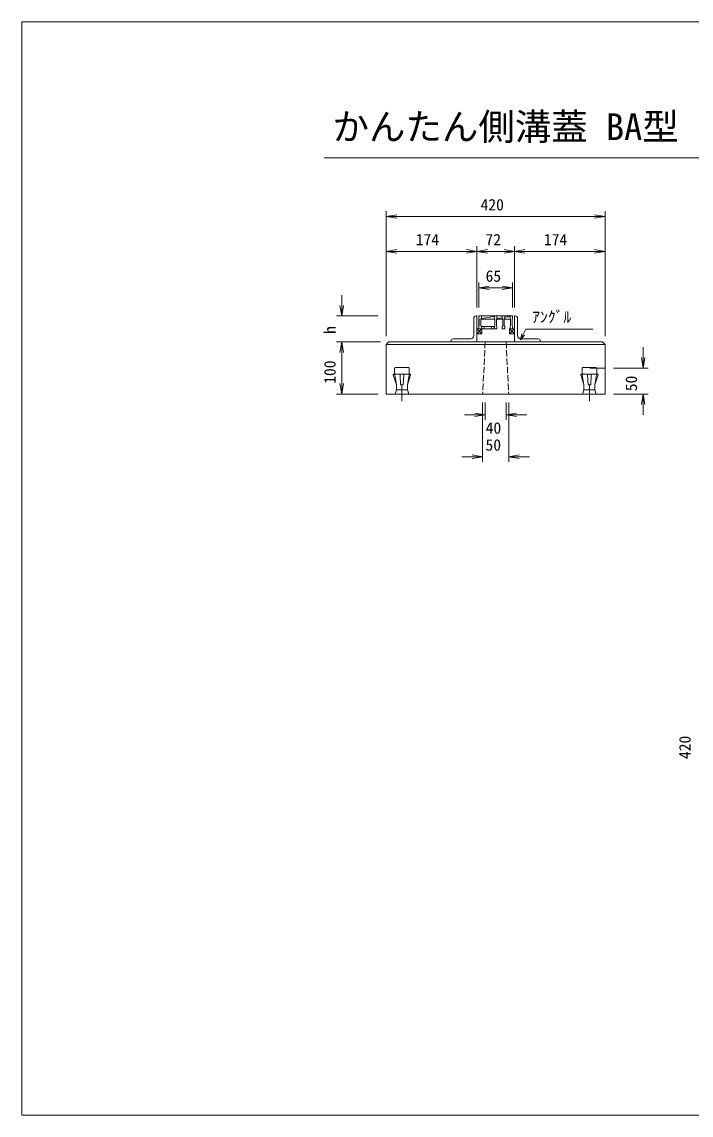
# Model space of a CAD drawing. Units: millimetres, scale not verified. Extents: x 985 to 15835, y 690 to 11190.
# Drawn here: x 985 to 7409, y 690 to 11190 of the extents above; entities that cross this region are included whole.
import ezdxf
from ezdxf.enums import TextEntityAlignment as Align

# ---------------------------------------------------------------- set-up
doc = ezdxf.new("R2010")
doc.units = ezdxf.units.MM
doc.header["$LTSCALE"] = 20
doc.linetypes.add('USER1', pattern=[4, 3, -1])
doc.linetypes.add('USER4', pattern=[25.31, 12.7, -6.3, 0.01, -6.3])
for name, color, linetype, lineweight in [('0_2', 7, 'Continuous', 18), ('D-STR-DIM（寸法）', 7, 'Continuous', 18), ('D-STR-HTXT（旗揚げ）', 7, 'Continuous', 18), ('D-STR-STR1（構造物）', 7, 'Continuous', 18), ('D-STR（構造物外形線）', 1, 'Continuous', 18), ('D-TTL(外枠）', 2, 'Continuous', 18), ('D-TTL-LINE（枠内）', 2, 'Continuous', 18), ('GR1', 4, 'Continuous', 18)]:
    doc.layers.add(name, color=color, linetype=linetype, lineweight=lineweight)
doc.layers.add('D-STR-TXT（文字）', color=7, linetype='Continuous')
doc.layers.add('D-TTL-TXT（文字）', color=7, linetype='Continuous')
doc.styles.add('ＭＳ ゴシック', font='')
doc.styles.get('ＭＳ ゴシック').set_extended_font_data('MS Gothic')

msp = doc.modelspace()

# ---------------------------------------------------------------- linework, layer by layer
at = {"layer": '0_2'}
for p, q in [((4483.04, 9320.75), (4583.04, 9337.41)), ((4583.04, 9304.08), (4483.04, 9320.75)), ((4483.04, 9320.75), (4583.04, 9320.75)), ((6483.04, 9337.41), (6583.04, 9320.75)), ((6583.04, 9320.75), (6483.04, 9304.08)), ((6583.04, 9320.75), (6483.04, 9320.75)), ((4483.04, 8985.7), (4583.04, 9002.37)), ((4583.04, 8969.04), (4483.04, 8985.7)), ((4483.04, 8985.7), (4583.04, 8985.7)), ((5253.04, 9002.37), (5353.04, 8985.7)), ((5353.04, 8985.7), (5253.04, 8969.04)), ((5353.04, 8985.7), (5253.04, 8985.7)), ((5353.04, 8985.7), (5453.04, 9002.37)), ((5453.04, 8969.04), (5353.04, 8985.7)), ((5353.04, 8985.7), (5453.04, 8985.7)), ((5613.04, 9002.37), (5713.04, 8985.7)), ((5713.04, 8985.7), (5613.04, 8969.04)), ((5713.04, 8985.7), (5613.04, 8985.7)), ((5713.04, 8985.7), (5813.04, 9002.37)), ((5813.04, 8969.04), (5713.04, 8985.7)), ((5713.04, 8985.7), (5813.04, 8985.7)), ((6483.04, 9002.37), (6583.04, 8985.7)), ((6583.04, 8985.7), (6483.04, 8969.04)), ((6583.04, 8985.7), (6483.04, 8985.7)), ((5370.54, 8635.8), (5470.54, 8652.47)), ((5470.54, 8619.14), (5370.54, 8635.8)), ((5370.54, 8635.8), (5470.54, 8635.8)), ((5595.54, 8652.47), (5695.54, 8635.8)), ((5695.54, 8635.8), (5595.54, 8619.14)), ((5695.54, 8635.8), (5595.54, 8635.8)), ((4054.71, 8365.41), (4038.04, 8465.41)), ((4071.38, 8465.41), (4054.71, 8365.41)), ((4054.71, 8365.41), (4054.71, 8465.41)), ((4038.04, 8015.41), (4054.71, 8115.41)), ((4038.04, 8015.41), (4054.71, 8115.41)), ((4054.71, 8115.41), (4071.38, 8015.41)), ((4054.71, 8115.41), (4054.71, 8015.41)), ((4054.71, 8115.41), (4071.38, 8015.41)), ((4054.71, 8115.41), (4054.71, 8015.41)), ((6947.92, 7865.41), (6931.25, 7965.41)), ((6964.58, 7965.41), (6947.92, 7865.41)), ((6947.92, 7865.41), (6947.92, 7965.41)), ((4054.71, 7615.41), (4038.04, 7715.41)), ((4071.38, 7715.41), (4054.71, 7615.41)), ((4054.71, 7615.41), (4054.71, 7715.41)), ((6931.25, 7515.41), (6947.92, 7615.41)), ((6947.92, 7615.41), (6964.58, 7515.41)), ((6947.92, 7615.41), (6947.92, 7515.41)), ((5333.54, 7433.14), (5433.54, 7416.47)), ((5433.54, 7416.47), (5333.54, 7399.81)), ((5433.54, 7416.47), (5333.54, 7416.47)), ((5633.04, 7416.47), (5733.04, 7433.14)), ((5733.04, 7399.81), (5633.04, 7416.47)), ((5633.04, 7416.47), (5733.04, 7416.47)), ((5308.04, 7030.37), (5408.04, 7013.7)), ((5408.04, 7013.7), (5308.04, 6997.04)), ((5408.04, 7013.7), (5308.04, 7013.7)), ((5658.04, 7013.7), (5758.04, 7030.37)), ((5758.04, 6997.04), (5658.04, 7013.7)), ((5658.04, 7013.7), (5758.04, 7013.7))]:
    msp.add_line(p, q, dxfattribs=at)
at = {"layer": 'D-STR-DIM（寸法）'}
for p, q in [((4483.04, 8170.41), (4483.04, 9370.75)), ((6583.04, 8170.41), (6583.04, 9370.75)), ((4583.04, 9320.75), (6483.04, 9320.75)), ((4483.04, 8170.41), (4483.04, 9035.7)), ((5353.04, 8445.41), (5353.04, 9035.7)), ((5353.04, 8445.41), (5353.04, 9035.7)), ((5713.04, 8445.41), (5713.04, 9035.7)), ((5713.04, 8445.41), (5713.04, 9035.7)), ((6583.04, 8170.41), (6583.04, 9035.7)), ((4583.04, 8985.7), (5253.04, 8985.7)), ((5453.04, 8985.7), (5613.04, 8985.7)), ((5813.04, 8985.7), (6483.04, 8985.7)), ((5370.54, 8445.41), (5370.54, 8685.8)), ((5470.54, 8635.8), (5595.54, 8635.8)), ((5695.54, 8445.41), (5695.54, 8685.8)), ((4054.71, 8465.41), (4054.71, 8565.41)), ((4403.04, 8365.41), (4004.71, 8365.41)), ((4428.04, 8115.41), (4004.71, 8115.41)), ((4428.04, 8115.41), (4004.71, 8115.41)), ((4054.71, 8015.41), (4054.71, 7915.41)), ((4054.71, 8015.41), (4054.71, 7715.41)), ((6947.92, 7965.41), (6947.92, 8065.41)), ((6663.04, 7865.41), (6997.92, 7865.41)), ((4403.04, 7615.41), (4004.71, 7615.41)), ((6663.04, 7615.41), (6997.92, 7615.41)), ((5408.04, 7535.41), (5408.04, 6963.7)), ((5433.54, 7535.41), (5433.54, 7366.47)), ((5633.04, 7535.41), (5633.04, 7366.47)), ((5658.04, 7535.41), (5658.04, 6963.7)), ((6947.92, 7515.41), (6947.92, 7415.41)), ((5333.54, 7416.47), (5233.54, 7416.47)), ((5733.04, 7416.47), (5833.04, 7416.47)), ((5308.04, 7013.7), (5208.04, 7013.7)), ((5758.04, 7013.7), (5858.04, 7013.7))]:
    msp.add_line(p, q, dxfattribs=at)
at = {"layer": 'D-STR-HTXT（旗揚げ）'}
for p, q in [((5770.6, 8135.54), (5822.33, 8238.99)), ((5770.6, 8135.54), (5782.63, 8194.33)), ((5822.33, 8238.99), (6466.68, 8238.99)), ((5770.6, 8135.54), (5810.41, 8180.44)), ((5770.6, 8135.54), (5784.02, 8162.38))]:
    msp.add_line(p, q, dxfattribs=at)
at = {"layer": 'D-STR-STR1（構造物）'}
for p, q in [((4580.54, 7705.41), (4549.43, 7801.13)), ((4552.54, 7805.41), (4713.54, 7805.41)), ((4563.04, 7805.41), (4563.04, 7862.91)), ((4580.54, 7705.41), (4563.81, 7800.98)), ((4570.54, 7870.41), (4695.54, 7870.41)), ((4620.54, 7705.41), (4615.76, 7800.92)), ((4620.04, 7805.41), (4698.54, 7805.41)), ((4623.54, 7805.41), (4646.04, 7805.41)), ((4650.31, 7800.92), (4645.54, 7705.41)), ((4716.65, 7801.13), (4685.54, 7705.41)), ((4702.26, 7800.98), (4685.54, 7705.41)), ((4703.04, 7862.91), (4703.04, 7805.41)), ((6349.43, 7801.13), (6380.54, 7705.41)), ((6513.54, 7805.41), (6352.54, 7805.41)), ((6363.04, 7862.91), (6363.04, 7805.41)), ((6363.81, 7800.98), (6380.54, 7705.41)), ((6446.04, 7805.41), (6367.54, 7805.41)), ((6495.54, 7870.41), (6370.54, 7870.41)), ((6415.76, 7800.92), (6420.54, 7705.41)), ((6442.54, 7805.41), (6420.04, 7805.41)), ((6445.54, 7705.41), (6450.31, 7800.92)), ((6485.54, 7705.41), (6516.65, 7801.13)), ((6485.54, 7705.41), (6502.26, 7800.98)), ((6503.04, 7805.41), (6503.04, 7862.91)), ((4580.54, 7655.41), (4580.54, 7705.41)), ((4645.54, 7705.41), (4620.54, 7705.41)), ((4633.04, 7559.03), (4633.04, 7698.61)), ((4633.04, 7545.62), (4633.04, 7685.2)), ((4633.04, 7545.62), (4633.04, 7685.2)), ((4685.54, 7655.41), (4685.54, 7705.41)), ((6380.54, 7655.41), (6380.54, 7705.41)), ((6420.54, 7705.41), (6445.54, 7705.41)), ((6433.04, 7559.03), (6433.04, 7698.61)), ((6433.04, 7545.62), (6433.04, 7685.2)), ((6485.54, 7655.41), (6485.54, 7705.41)), ((4580.54, 7655.41), (4568.04, 7615.41)), ((4685.54, 7655.41), (4580.54, 7655.41)), ((4685.54, 7655.41), (4698.04, 7615.41)), ((6380.54, 7655.41), (6368.04, 7615.41)), ((6380.54, 7655.41), (6485.54, 7655.41)), ((6485.54, 7655.41), (6498.04, 7615.41))]:
    msp.add_line(p, q, dxfattribs=at)
at = {"layer": 'D-STR-STR1（構造物）', "linetype": 'USER4'}
msp.add_line((6436.72, 7865.41), (6583.04, 7865.41), dxfattribs=at)
at = {"layer": 'D-STR-STR1（構造物）'}
for centre, radius, start, end in [((4553.93, 7801.13), 4.5, 108.00415, 180), ((4570.54, 7862.91), 7.5, 90, 180), ((4568.31, 7800.98), 4.5, 99.92624, 180), ((4620.26, 7800.92), 4.5, 92.8624, 180), ((4645.81, 7800.92), 4.5, 0, 87.1376), ((4695.54, 7862.91), 7.5, 0, 90), ((4697.76, 7800.98), 4.5, 0, 80.07376), ((4712.15, 7801.13), 4.5, 0, 71.99585), ((6353.93, 7801.13), 4.5, 108.00415, 180), ((6370.54, 7862.91), 7.5, 90, 180), ((6368.31, 7800.98), 4.5, 99.92624, 180), ((6420.26, 7800.92), 4.5, 92.8624, 180), ((6445.81, 7800.92), 4.5, 0, 87.1376), ((6495.54, 7862.91), 7.5, 0, 90), ((6497.76, 7800.98), 4.5, 0, 80.07376), ((6512.15, 7801.13), 4.5, 0, 71.99585)]:
    msp.add_arc(centre, radius, start, end, dxfattribs=at)
at = {"layer": 'D-STR（構造物外形線）'}
for p, q in [((5323.04, 8342.91), (5323.04, 8177.91)), ((5353.04, 8365.41), (5345.54, 8365.41)), ((5353.04, 8115.41), (5353.04, 8365.41)), ((5713.04, 8115.41), (5713.04, 8365.41)), ((5713.04, 8365.41), (5720.54, 8365.41)), ((5743.04, 8342.91), (5743.04, 8177.91)), ((5353.04, 8240.41), (5400.64, 8192.81)), ((5400.64, 8240.41), (5353.04, 8192.81)), ((5353.04, 8240.41), (5353.04, 8192.81)), ((5400.64, 8240.41), (5353.04, 8240.41)), ((5353.04, 8192.81), (5400.64, 8192.81)), ((5400.64, 8192.81), (5400.64, 8240.41)), ((5665.44, 8240.41), (5713.04, 8192.81)), ((5713.04, 8240.41), (5665.44, 8192.81)), ((5665.44, 8240.41), (5665.44, 8192.81)), ((5713.04, 8240.41), (5665.44, 8240.41)), ((5665.44, 8192.81), (5713.04, 8192.81)), ((5713.04, 8192.81), (5713.04, 8240.41)), ((4508.04, 8115.41), (4483.04, 8090.41)), ((6583.04, 8090.41), (4483.04, 8090.41)), ((4483.04, 7615.41), (4483.04, 8090.41)), ((4508.04, 8115.41), (6558.04, 8115.41)), ((5103.04, 8115.41), (5103.04, 8122.91)), ((5353.04, 8115.41), (5103.04, 8115.41)), ((5290.54, 8145.41), (5125.54, 8145.41)), ((5713.04, 8115.41), (5963.04, 8115.41)), ((5775.54, 8145.41), (5940.54, 8145.41)), ((5963.04, 8115.41), (5963.04, 8122.91)), ((6583.04, 8090.41), (6558.04, 8115.41)), ((6583.04, 7615.41), (6583.04, 8090.41)), ((4483.04, 7615.41), (6583.04, 7615.41))]:
    msp.add_line(p, q, dxfattribs=at)
at = {"layer": 'D-STR（構造物外形線）', "linetype": 'USER1'}
for p, q in [((5433.04, 8115.41), (5408.04, 7615.41)), ((5633.04, 8115.41), (5658.04, 7615.41))]:
    msp.add_line(p, q, dxfattribs=at)
at = {"layer": 'D-STR（構造物外形線）'}
for centre, radius, start, end in [((5345.54, 8342.91), 22.5, 90, 180), ((5720.54, 8342.91), 22.5, 0, 90), ((5125.54, 8122.91), 22.5, 90, 180), ((5290.54, 8177.91), 32.5, 270, 0), ((5775.54, 8177.91), 32.5, 180, 270), ((5940.54, 8122.91), 22.5, 0, 90)]:
    msp.add_arc(centre, radius, start, end, dxfattribs=at)
at = {"layer": 'D-TTL(外枠）'}
for p, q in [((15835, 11190), (985, 11190)), ((985, 11190), (15835, 11190)), ((985, 11190), (985, 690)), ((15835, 690), (985, 690))]:
    msp.add_line(p, q, dxfattribs=at)
at = {"layer": 'D-TTL-LINE（枠内）'}
msp.add_line((3887.1, 9883.64), (12927.58, 9883.64), dxfattribs=at)
at = {"layer": 'GR1'}
for p, q in [((5695.54, 8365.41), (5370.54, 8365.41)), ((5370.54, 8340.41), (5370.54, 8365.41)), ((5370.54, 8365.41), (5370.54, 8240.41)), ((5370.54, 8340.41), (5375.54, 8335.41)), ((5375.54, 8270.41), (5375.54, 8335.41)), ((5395.54, 8340.41), (5390.54, 8335.41)), ((5390.54, 8335.41), (5525.54, 8335.41)), ((5390.54, 8270.41), (5390.54, 8335.41)), ((5395.54, 8340.41), (5395.54, 8365.41)), ((5520.54, 8361.13), (5395.54, 8339.7)), ((5520.54, 8340.41), (5520.54, 8365.41)), ((5520.54, 8340.41), (5525.54, 8335.41)), ((5525.54, 8270.41), (5525.54, 8335.41)), ((5545.54, 8340.41), (5540.54, 8335.41)), ((5540.54, 8270.41), (5540.54, 8335.41)), ((5540.54, 8335.41), (5600.54, 8335.41)), ((5545.54, 8340.41), (5545.54, 8365.41)), ((5595.54, 8348.27), (5545.54, 8339.7)), ((5595.54, 8340.41), (5595.54, 8365.41)), ((5595.54, 8340.41), (5600.54, 8335.41)), ((5600.54, 8270.41), (5600.54, 8335.41)), ((5620.54, 8340.41), (5615.54, 8335.41)), ((5615.54, 8335.41), (5675.54, 8335.41)), ((5615.54, 8270.41), (5615.54, 8335.41)), ((5620.54, 8340.41), (5620.54, 8365.41)), ((5670.54, 8361.13), (5620.54, 8352.56)), ((5670.54, 8340.41), (5670.54, 8365.41)), ((5670.54, 8340.41), (5675.54, 8335.41)), ((5675.54, 8270.41), (5675.54, 8335.41)), ((5695.54, 8340.41), (5690.54, 8335.41)), ((5690.54, 8270.41), (5690.54, 8335.41)), ((5695.54, 8340.41), (5695.54, 8365.41)), ((5375.54, 8270.41), (5370.54, 8265.41)), ((5370.54, 8240.41), (5370.54, 8265.41)), ((5370.54, 8240.41), (5395.54, 8240.41)), ((5390.54, 8270.41), (5395.54, 8265.41)), ((5395.54, 8240.41), (5395.54, 8265.41)), ((5518.04, 8262.91), (5398.04, 8262.91)), ((5398.04, 8262.91), (5398.04, 8240.41)), ((5518.04, 8240.41), (5398.04, 8240.41)), ((5518.04, 8262.91), (5518.04, 8240.41)), ((5525.54, 8270.41), (5520.54, 8265.41)), ((5520.54, 8240.41), (5520.54, 8265.41)), ((5520.54, 8240.41), (5545.54, 8240.41)), ((5540.54, 8270.41), (5545.54, 8265.41)), ((5545.54, 8240.41), (5545.54, 8265.41)), ((5600.54, 8270.41), (5595.54, 8265.41)), ((5595.54, 8240.41), (5595.54, 8265.41)), ((5595.54, 8240.41), (5620.54, 8240.41)), ((5615.54, 8270.41), (5620.54, 8265.41)), ((5620.54, 8240.41), (5620.54, 8265.41)), ((5675.54, 8270.41), (5670.54, 8265.41)), ((5670.54, 8240.41), (5670.54, 8265.41)), ((5670.54, 8240.41), (5695.54, 8240.41)), ((5690.54, 8270.41), (5695.54, 8265.41)), ((5695.54, 8240.41), (5695.54, 8265.41))]:
    msp.add_line(p, q, dxfattribs=at)
at = {"layer": 'GR1', "linetype": 'USER1'}
for p, q in [((5423.04, 8262.91), (5423.04, 8240.41)), ((5493.04, 8262.91), (5493.04, 8240.41))]:
    msp.add_line(p, q, dxfattribs=at)

# ---------------------------------------------------------------- texts
at = {"layer": 'D-STR-DIM（寸法）', "style": 'ＭＳ ゴシック'}
for s, p in [('420', (5387.61, 9345.75)), ('174', (4765.75, 9010.7)), ('72', (5434.82, 9010.7)), ('174', (5995.75, 9010.7)), ('65', (5435.96, 8660.8)), ('40', (5436.59, 7201.83)), ('50', (5435.2, 7038.7))]:
    msp.add_text(s, height=110, dxfattribs=at).set_placement(p, align=Align.BOTTOM_LEFT)
for s, p in [('h', (4029.71, 8192.44)), ('100', (4029.71, 7713.51)), ('50', (6922.92, 7642.57)), ('420', (7437.22, 4109.79))]:
    msp.add_text(s, height=110, rotation=90, dxfattribs=at).set_placement(p, align=Align.BOTTOM_LEFT)
at = {"layer": 'D-STR-TXT（文字）', "style": 'ＭＳ ゴシック'}
msp.add_text('ｱﾝｸﾞﾙ', height=110, dxfattribs=at).set_placement((5883.42, 8268.11), align=Align.BOTTOM_LEFT)
at = {"layer": 'D-TTL-TXT（文字）', "style": 'ＭＳ ゴシック'}
msp.add_text('かんたん側溝蓋 BA型 （嵩上げタイプ）300', height=256.6, dxfattribs=at).set_placement((3966.62, 9977.85), align=Align.BOTTOM_LEFT)

doc.saveas('drawing.dxf')
